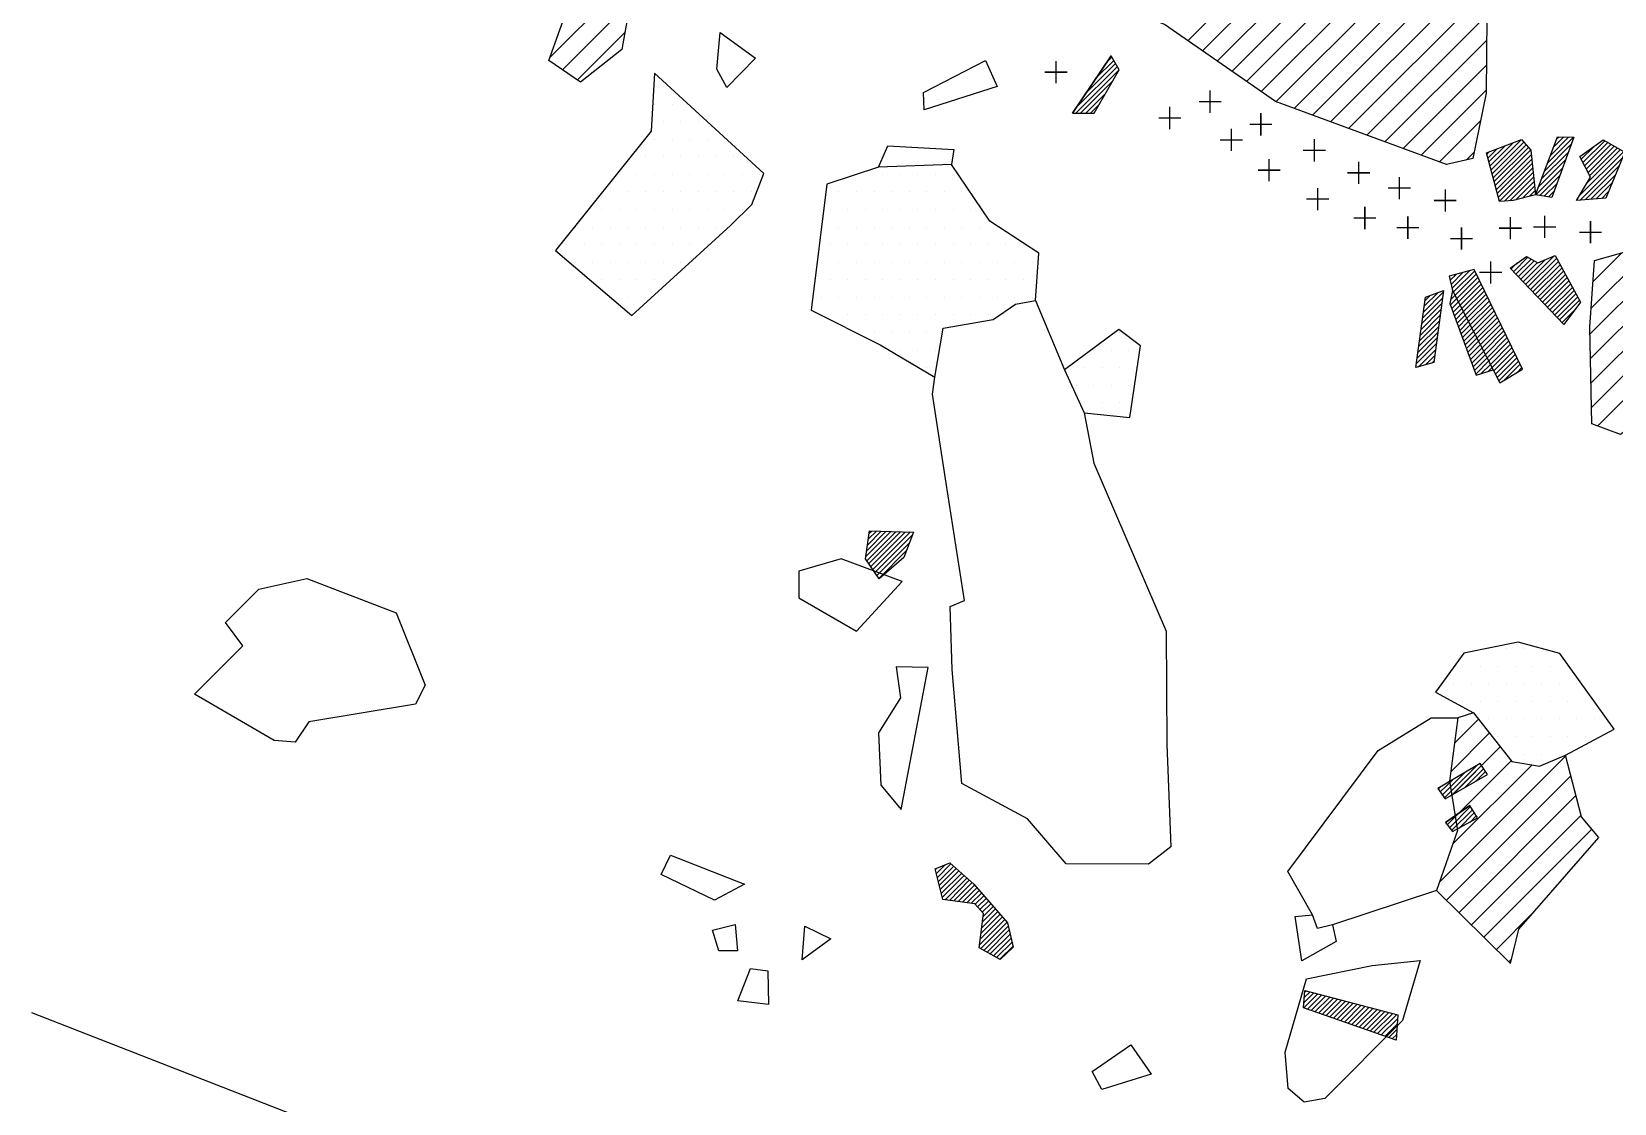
# Model space of a CAD drawing. Header units: metres. Extents: x -203 to 57, y -1987 to -1480.
# Drawn here: x -197.4 to -84.8, y -1864.9 to -1788.6 of the extents above; entities that cross this region are included whole.
import ezdxf

# ---------------------------------------------------------------- set-up
doc = ezdxf.new("R2010")
doc.units = ezdxf.units.M
doc.header["$LTSCALE"] = 25
doc.header["$MEASUREMENT"] = 0
doc.layers.get('0').update_dxf_attribs({"linetype": 'CONTINUOUS'})
for name, color, linetype in [('BEFUND', 1, 'CONTINUOUS'), ('FEUER', 1, 'CONTINUOUS'), ('KNOCHEN', 2, 'CONTINUOUS'), ('KNOCHENSCHRAFF', 2, 'CONTINUOUS'), ('STEINE', 4, 'CONTINUOUS'), ('STEINESCHRAFF', 4, 'CONTINUOUS')]:
    doc.layers.add(name, color=color, linetype=linetype)

# ---------------------------------------------------------------- blocks, each defined once
blk = doc.blocks.new('*X3')
at = {"color": 0}
for p, q in [((-152.5, -1792.5), (-152.5, -1792.5)), ((-153.125, -1793.75), (-153.125, -1793.75)), ((-151.875, -1793.75), (-151.875, -1793.75)), ((-152.5, -1795), (-152.5, -1795)), ((-151.25, -1795), (-151.25, -1795)), ((-150, -1795), (-150, -1795)), ((-153.125, -1796.25), (-153.125, -1796.25)), ((-151.875, -1796.25), (-151.875, -1796.25)), ((-150.625, -1796.25), (-150.625, -1796.25)), ((-149.375, -1796.25), (-149.375, -1796.25)), ((-148.125, -1796.25), (-148.125, -1796.25)), ((-153.75, -1797.5), (-153.75, -1797.5)), ((-152.5, -1797.5), (-152.5, -1797.5)), ((-151.25, -1797.5), (-151.25, -1797.5)), ((-150, -1797.5), (-150, -1797.5)), ((-148.75, -1797.5), (-148.75, -1797.5)), ((-147.5, -1797.5), (-147.5, -1797.5)), ((-155.625, -1798.75), (-155.625, -1798.75)), ((-154.375, -1798.75), (-154.375, -1798.75)), ((-153.125, -1798.75), (-153.125, -1798.75)), ((-151.875, -1798.75), (-151.875, -1798.75)), ((-150.625, -1798.75), (-150.625, -1798.75)), ((-149.375, -1798.75), (-149.375, -1798.75)), ((-148.125, -1798.75), (-148.125, -1798.75)), ((-146.875, -1798.75), (-146.875, -1798.75)), ((-145.625, -1798.75), (-145.625, -1798.75)), ((-138.125, -1798.75), (-138.125, -1798.75)), ((-136.875, -1798.75), (-136.875, -1798.75)), ((-135.625, -1798.75), (-135.625, -1798.75)), ((-134.375, -1798.75), (-134.375, -1798.75)), ((-133.125, -1798.75), (-133.125, -1798.75)), ((-131.875, -1798.75), (-131.875, -1798.75)), ((-156.25, -1800), (-156.25, -1800)), ((-155, -1800), (-155, -1800)), ((-153.75, -1800), (-153.75, -1800)), ((-152.5, -1800), (-152.5, -1800)), ((-151.25, -1800), (-151.25, -1800)), ((-150, -1800), (-150, -1800)), ((-148.75, -1800), (-148.75, -1800)), ((-147.5, -1800), (-147.5, -1800)), ((-146.25, -1800), (-146.25, -1800)), ((-140, -1800), (-140, -1800)), ((-138.75, -1800), (-138.75, -1800)), ((-137.5, -1800), (-137.5, -1800)), ((-136.25, -1800), (-136.25, -1800)), ((-135, -1800), (-135, -1800)), ((-133.75, -1800), (-133.75, -1800)), ((-132.5, -1800), (-132.5, -1800)), ((-131.25, -1800), (-131.25, -1800)), ((-156.875, -1801.25), (-156.875, -1801.25)), ((-155.625, -1801.25), (-155.625, -1801.25)), ((-154.375, -1801.25), (-154.375, -1801.25)), ((-153.125, -1801.25), (-153.125, -1801.25)), ((-151.875, -1801.25), (-151.875, -1801.25)), ((-150.625, -1801.25), (-150.625, -1801.25)), ((-149.375, -1801.25), (-149.375, -1801.25)), ((-148.125, -1801.25), (-148.125, -1801.25)), ((-146.875, -1801.25), (-146.875, -1801.25)), ((-140.625, -1801.25), (-140.625, -1801.25)), ((-139.375, -1801.25), (-139.375, -1801.25)), ((-138.125, -1801.25), (-138.125, -1801.25)), ((-136.875, -1801.25), (-136.875, -1801.25)), ((-135.625, -1801.25), (-135.625, -1801.25)), ((-134.375, -1801.25), (-134.375, -1801.25)), ((-133.125, -1801.25), (-133.125, -1801.25)), ((-131.875, -1801.25), (-131.875, -1801.25)), ((-130.625, -1801.25), (-130.625, -1801.25)), ((-158.75, -1802.5), (-158.75, -1802.5)), ((-157.5, -1802.5), (-157.5, -1802.5)), ((-156.25, -1802.5), (-156.25, -1802.5)), ((-155, -1802.5), (-155, -1802.5)), ((-153.75, -1802.5), (-153.75, -1802.5)), ((-152.5, -1802.5), (-152.5, -1802.5)), ((-151.25, -1802.5), (-151.25, -1802.5)), ((-150, -1802.5), (-150, -1802.5)), ((-148.75, -1802.5), (-148.75, -1802.5)), ((-140, -1802.5), (-140, -1802.5)), ((-138.75, -1802.5), (-138.75, -1802.5)), ((-137.5, -1802.5), (-137.5, -1802.5)), ((-136.25, -1802.5), (-136.25, -1802.5)), ((-135, -1802.5), (-135, -1802.5)), ((-133.75, -1802.5), (-133.75, -1802.5)), ((-132.5, -1802.5), (-132.5, -1802.5)), ((-131.25, -1802.5), (-131.25, -1802.5)), ((-130, -1802.5), (-130, -1802.5)), ((-128.75, -1802.5), (-128.75, -1802.5)), ((-159.375, -1803.75), (-159.375, -1803.75)), ((-158.125, -1803.75), (-158.125, -1803.75)), ((-156.875, -1803.75), (-156.875, -1803.75)), ((-155.625, -1803.75), (-155.625, -1803.75)), ((-154.375, -1803.75), (-154.375, -1803.75)), ((-153.125, -1803.75), (-153.125, -1803.75)), ((-151.875, -1803.75), (-151.875, -1803.75)), ((-150.625, -1803.75), (-150.625, -1803.75)), ((-149.375, -1803.75), (-149.375, -1803.75)), ((-140.625, -1803.75), (-140.625, -1803.75)), ((-139.375, -1803.75), (-139.375, -1803.75)), ((-138.125, -1803.75), (-138.125, -1803.75)), ((-136.875, -1803.75), (-136.875, -1803.75)), ((-135.625, -1803.75), (-135.625, -1803.75)), ((-134.375, -1803.75), (-134.375, -1803.75)), ((-133.125, -1803.75), (-133.125, -1803.75)), ((-131.875, -1803.75), (-131.875, -1803.75)), ((-130.625, -1803.75), (-130.625, -1803.75)), ((-129.375, -1803.75), (-129.375, -1803.75)), ((-128.125, -1803.75), (-128.125, -1803.75)), ((-126.875, -1803.75), (-126.875, -1803.75)), ((-158.75, -1805), (-158.75, -1805)), ((-157.5, -1805), (-157.5, -1805)), ((-156.25, -1805), (-156.25, -1805)), ((-155, -1805), (-155, -1805)), ((-153.75, -1805), (-153.75, -1805)), ((-152.5, -1805), (-152.5, -1805)), ((-151.25, -1805), (-151.25, -1805)), ((-141.25, -1805), (-141.25, -1805)), ((-140, -1805), (-140, -1805)), ((-138.75, -1805), (-138.75, -1805)), ((-137.5, -1805), (-137.5, -1805)), ((-136.25, -1805), (-136.25, -1805)), ((-135, -1805), (-135, -1805)), ((-133.75, -1805), (-133.75, -1805)), ((-132.5, -1805), (-132.5, -1805)), ((-131.25, -1805), (-131.25, -1805)), ((-130, -1805), (-130, -1805)), ((-128.75, -1805), (-128.75, -1805)), ((-127.5, -1805), (-127.5, -1805)), ((-126.25, -1805), (-126.25, -1805)), ((-156.875, -1806.25), (-156.875, -1806.25)), ((-155.625, -1806.25), (-155.625, -1806.25)), ((-154.375, -1806.25), (-154.375, -1806.25)), ((-153.125, -1806.25), (-153.125, -1806.25)), ((-140.625, -1806.25), (-140.625, -1806.25)), ((-139.375, -1806.25), (-139.375, -1806.25)), ((-138.125, -1806.25), (-138.125, -1806.25)), ((-136.875, -1806.25), (-136.875, -1806.25)), ((-135.625, -1806.25), (-135.625, -1806.25)), ((-134.375, -1806.25), (-134.375, -1806.25)), ((-133.125, -1806.25), (-133.125, -1806.25)), ((-131.875, -1806.25), (-131.875, -1806.25)), ((-130.625, -1806.25), (-130.625, -1806.25)), ((-129.375, -1806.25), (-129.375, -1806.25)), ((-128.125, -1806.25), (-128.125, -1806.25)), ((-126.875, -1806.25), (-126.875, -1806.25)), ((-155, -1807.5), (-155, -1807.5)), ((-153.75, -1807.5), (-153.75, -1807.5)), ((-141.25, -1807.5), (-141.25, -1807.5)), ((-140, -1807.5), (-140, -1807.5)), ((-138.75, -1807.5), (-138.75, -1807.5)), ((-137.5, -1807.5), (-137.5, -1807.5)), ((-136.25, -1807.5), (-136.25, -1807.5)), ((-135, -1807.5), (-135, -1807.5)), ((-133.75, -1807.5), (-133.75, -1807.5)), ((-132.5, -1807.5), (-132.5, -1807.5)), ((-131.25, -1807.5), (-131.25, -1807.5)), ((-130, -1807.5), (-130, -1807.5)), ((-128.75, -1807.5), (-128.75, -1807.5)), ((-127.5, -1807.5), (-127.5, -1807.5)), ((-126.25, -1807.5), (-126.25, -1807.5)), ((-140.625, -1808.75), (-140.625, -1808.75)), ((-139.375, -1808.75), (-139.375, -1808.75)), ((-138.125, -1808.75), (-138.125, -1808.75)), ((-136.875, -1808.75), (-136.875, -1808.75)), ((-135.625, -1808.75), (-135.625, -1808.75)), ((-134.375, -1808.75), (-134.375, -1808.75)), ((-133.125, -1808.75), (-133.125, -1808.75)), ((-131.875, -1808.75), (-131.875, -1808.75)), ((-130.625, -1808.75), (-130.625, -1808.75)), ((-129.375, -1808.75), (-129.375, -1808.75)), ((-138.75, -1810), (-138.75, -1810)), ((-137.5, -1810), (-137.5, -1810)), ((-136.25, -1810), (-136.25, -1810)), ((-135, -1810), (-135, -1810)), ((-133.75, -1810), (-133.75, -1810)), ((-120, -1810), (-120, -1810)), ((-135.625, -1811.25), (-135.625, -1811.25)), ((-134.375, -1811.25), (-134.375, -1811.25)), ((-133.125, -1811.25), (-133.125, -1811.25)), ((-121.875, -1811.25), (-121.875, -1811.25)), ((-120.625, -1811.25), (-120.625, -1811.25)), ((-119.375, -1811.25), (-119.375, -1811.25)), ((-133.75, -1812.5), (-133.75, -1812.5)), ((-122.5, -1812.5), (-122.5, -1812.5)), ((-121.25, -1812.5), (-121.25, -1812.5)), ((-120, -1812.5), (-120, -1812.5)), ((-123.125, -1813.75), (-123.125, -1813.75)), ((-121.875, -1813.75), (-121.875, -1813.75)), ((-120.625, -1813.75), (-120.625, -1813.75)), ((-119.375, -1813.75), (-119.375, -1813.75)), ((-122.5, -1815), (-122.5, -1815)), ((-121.25, -1815), (-121.25, -1815)), ((-120, -1815), (-120, -1815)), ((-93.75, -1832.5), (-93.75, -1832.5)), ((-92.5, -1832.5), (-92.5, -1832.5)), ((-91.25, -1832.5), (-91.25, -1832.5)), ((-90, -1832.5), (-90, -1832.5)), ((-95.625, -1833.75), (-95.625, -1833.75)), ((-94.375, -1833.75), (-94.375, -1833.75)), ((-93.125, -1833.75), (-93.125, -1833.75)), ((-91.875, -1833.75), (-91.875, -1833.75)), ((-90.625, -1833.75), (-90.625, -1833.75)), ((-89.375, -1833.75), (-89.375, -1833.75)), ((-88.125, -1833.75), (-88.125, -1833.75)), ((-96.25, -1835), (-96.25, -1835)), ((-95, -1835), (-95, -1835)), ((-93.75, -1835), (-93.75, -1835)), ((-92.5, -1835), (-92.5, -1835)), ((-91.25, -1835), (-91.25, -1835)), ((-90, -1835), (-90, -1835)), ((-88.75, -1835), (-88.75, -1835)), ((-87.5, -1835), (-87.5, -1835)), ((-95.625, -1836.25), (-95.625, -1836.25)), ((-94.375, -1836.25), (-94.375, -1836.25)), ((-93.125, -1836.25), (-93.125, -1836.25)), ((-91.875, -1836.25), (-91.875, -1836.25)), ((-90.625, -1836.25), (-90.625, -1836.25)), ((-89.375, -1836.25), (-89.375, -1836.25)), ((-88.125, -1836.25), (-88.125, -1836.25)), ((-86.875, -1836.25), (-86.875, -1836.25)), ((-93.75, -1837.5), (-93.75, -1837.5)), ((-92.5, -1837.5), (-92.5, -1837.5)), ((-91.25, -1837.5), (-91.25, -1837.5)), ((-90, -1837.5), (-90, -1837.5)), ((-88.75, -1837.5), (-88.75, -1837.5)), ((-87.5, -1837.5), (-87.5, -1837.5)), ((-86.25, -1837.5), (-86.25, -1837.5)), ((-93.125, -1838.75), (-93.125, -1838.75)), ((-91.875, -1838.75), (-91.875, -1838.75)), ((-90.625, -1838.75), (-90.625, -1838.75)), ((-89.375, -1838.75), (-89.375, -1838.75)), ((-88.125, -1838.75), (-88.125, -1838.75)), ((-86.875, -1838.75), (-86.875, -1838.75)), ((-92.5, -1840), (-92.5, -1840)), ((-91.25, -1840), (-91.25, -1840)), ((-90, -1840), (-90, -1840)), ((-88.75, -1840), (-88.75, -1840))]:
    blk.add_line(p, q, dxfattribs=at)
blk = doc.blocks.new('*X13')
at = {"color": 0}
for p, q in [((-120.98, -1790.81), (-120.58, -1790.41)), ((-123.15, -1794.4), (-120.07, -1791.32)), ((-123.11, -1794), (-120.2, -1791.09)), ((-122.4, -1792.94), (-120.33, -1790.87)), ((-121.69, -1791.88), (-120.45, -1790.64)), ((-122.8, -1794.4), (-120.55, -1792.15)), ((-122.44, -1794.4), (-121.04, -1792.99)), ((-122.09, -1794.39), (-121.52, -1793.83)), ((-89.6, -1797.97), (-87.74, -1796.11)), ((-89.38, -1797.4), (-88.08, -1796.1)), ((-89.17, -1796.83), (-88.42, -1796.08)), ((-88.96, -1796.27), (-88.76, -1796.07)), ((-93.9, -1797.32), (-93.71, -1797.13)), ((-93.82, -1797.6), (-93.15, -1796.92)), ((-93.75, -1797.87), (-92.59, -1796.71)), ((-93.67, -1798.15), (-92.02, -1796.5)), ((-93.6, -1798.43), (-91.46, -1796.29)), ((-93.52, -1798.71), (-91.27, -1796.46)), ((-93.45, -1798.99), (-91.11, -1796.65)), ((-93.37, -1799.27), (-90.94, -1796.84)), ((-93.3, -1799.54), (-90.78, -1797.03)), ((-90.03, -1799.1), (-88.09, -1797.17)), ((-89.81, -1798.54), (-87.89, -1796.61)), ((-87.37, -1800.33), (-84.16, -1797.12)), ((-87.19, -1797.68), (-86.29, -1796.78)), ((-87.07, -1797.91), (-85.51, -1796.36)), ((-86.95, -1798.15), (-85.29, -1796.49)), ((-86.83, -1798.38), (-85.06, -1796.61)), ((-86.8, -1799.41), (-84.38, -1796.99)), ((-86.7, -1798.61), (-84.84, -1796.74)), ((-86.58, -1798.84), (-84.61, -1796.87)), ((-93.22, -1799.82), (-90.73, -1797.34)), ((-93.15, -1800.1), (-90.7, -1797.66)), ((-93.07, -1800.38), (-90.67, -1797.98)), ((-93, -1800.66), (-90.64, -1798.3)), ((-90.42, -1800.21), (-88.5, -1798.28)), ((-90.24, -1799.67), (-88.29, -1797.72)), ((-87.26, -1800.58), (-84.25, -1797.57)), ((-86.87, -1800.55), (-84.5, -1798.17)), ((-92.64, -1800.66), (-90.6, -1798.62)), ((-92.27, -1800.64), (-90.57, -1798.94)), ((-91.85, -1800.58), (-90.54, -1799.26)), ((-90.12, -1800.26), (-88.7, -1798.83)), ((-89.82, -1800.31), (-88.9, -1799.39)), ((-86.49, -1800.52), (-84.75, -1798.78)), ((-86.11, -1800.49), (-85, -1799.38)), ((-91.37, -1800.45), (-90.5, -1799.58)), ((-90.89, -1800.32), (-90.47, -1799.9)), ((-89.52, -1800.36), (-89.1, -1799.95)), ((-85.72, -1800.46), (-85.26, -1799.99)), ((-92.18, -1805.5), (-91.73, -1805.05)), ((-92, -1805.68), (-90.98, -1804.65)), ((-91.83, -1805.86), (-90.75, -1804.78)), ((-91.66, -1806.04), (-90.53, -1804.91)), ((-91.48, -1806.22), (-90.3, -1805.03)), ((-91.31, -1806.4), (-89.74, -1804.83)), ((-91.14, -1806.58), (-89.13, -1804.57)), ((-90.97, -1806.76), (-88.94, -1804.73)), ((-90.79, -1806.94), (-88.81, -1804.96)), ((-96.58, -1806.01), (-96.56, -1805.99)), ((-96.51, -1806.29), (-96.08, -1805.87)), ((-96.44, -1806.58), (-95.61, -1805.74)), ((-96.37, -1806.86), (-95.13, -1805.62)), ((-96.27, -1807.12), (-94.76, -1805.61)), ((-96.15, -1807.35), (-94.65, -1805.85)), ((-96.04, -1807.59), (-94.53, -1806.08)), ((-90.62, -1807.12), (-88.69, -1805.19)), ((-90.45, -1807.3), (-88.56, -1805.42)), ((-90.27, -1807.48), (-88.44, -1805.65)), ((-90.1, -1807.66), (-88.31, -1805.87)), ((-89.93, -1807.84), (-88.19, -1806.1)), ((-98.41, -1808.55), (-97, -1807.14)), ((-98.35, -1808.13), (-97.38, -1807.17)), ((-98.29, -1807.72), (-97.94, -1807.37)), ((-96.47, -1807.66), (-96.15, -1807.35)), ((-96.37, -1807.21), (-96.27, -1807.12)), ((-95.92, -1807.82), (-94.42, -1806.32)), ((-95.8, -1808.06), (-94.3, -1806.56)), ((-95.68, -1808.29), (-94.18, -1806.8)), ((-95.56, -1808.52), (-94.07, -1807.04)), ((-95.44, -1808.76), (-93.95, -1807.27)), ((-89.75, -1808.02), (-88.06, -1806.33)), ((-89.58, -1808.2), (-87.94, -1806.56)), ((-89.41, -1808.38), (-87.81, -1806.79)), ((-89.23, -1808.56), (-87.69, -1807.02)), ((-89.06, -1808.75), (-87.56, -1807.25)), ((-98.58, -1809.78), (-97.17, -1808.37)), ((-98.52, -1809.37), (-97.12, -1807.96)), ((-98.46, -1808.96), (-97.06, -1807.55)), ((-96.49, -1808.04), (-96.04, -1807.59)), ((-96.39, -1808.3), (-95.92, -1807.82)), ((-96.3, -1808.56), (-95.8, -1808.06)), ((-96.2, -1808.82), (-95.68, -1808.29)), ((-96.11, -1809.08), (-95.56, -1808.52)), ((-95.32, -1808.99), (-93.84, -1807.51)), ((-95.2, -1809.23), (-93.72, -1807.75)), ((-95.08, -1809.46), (-93.6, -1807.99)), ((-94.96, -1809.69), (-93.49, -1808.22)), ((-94.84, -1809.93), (-93.37, -1808.46)), ((-88.89, -1808.93), (-87.44, -1807.48)), ((-88.72, -1809.11), (-87.31, -1807.71)), ((-88.54, -1809.29), (-87.64, -1808.38)), ((-98.75, -1811.01), (-97.34, -1809.59)), ((-98.69, -1810.6), (-97.28, -1809.19)), ((-98.63, -1810.19), (-97.23, -1808.78)), ((-96.01, -1809.33), (-95.44, -1808.76)), ((-95.92, -1809.59), (-95.32, -1808.99)), ((-95.83, -1809.85), (-95.2, -1809.23)), ((-95.73, -1810.11), (-95.08, -1809.46)), ((-94.72, -1810.16), (-93.26, -1808.7)), ((-94.6, -1810.4), (-93.14, -1808.94)), ((-94.48, -1810.63), (-93.03, -1809.17)), ((-94.36, -1810.86), (-92.91, -1809.41)), ((-94.24, -1811.1), (-92.79, -1809.65)), ((-98.86, -1811.83), (-97.45, -1810.41)), ((-98.8, -1811.42), (-97.39, -1810)), ((-95.64, -1810.37), (-94.96, -1809.69)), ((-95.54, -1810.63), (-94.84, -1809.93)), ((-95.45, -1810.89), (-94.72, -1810.16)), ((-95.35, -1811.15), (-94.6, -1810.4)), ((-95.26, -1811.41), (-94.48, -1810.63)), ((-94.12, -1811.33), (-92.68, -1809.89)), ((-94, -1811.57), (-92.56, -1810.12)), ((-93.88, -1811.8), (-92.45, -1810.36)), ((-93.76, -1812.03), (-92.33, -1810.6)), ((-98.92, -1812.24), (-97.5, -1810.82)), ((-98.76, -1812.44), (-97.56, -1811.23)), ((-98.27, -1812.3), (-97.61, -1811.64)), ((-95.16, -1811.66), (-94.36, -1810.86)), ((-95.07, -1811.92), (-94.24, -1811.1)), ((-94.97, -1812.18), (-94.12, -1811.33)), ((-94.88, -1812.44), (-94, -1811.57)), ((-94.78, -1812.7), (-93.88, -1811.8)), ((-93.64, -1812.27), (-92.21, -1810.84)), ((-93.53, -1812.5), (-92.1, -1811.07)), ((-93.41, -1812.74), (-91.98, -1811.31)), ((-93.29, -1812.97), (-91.87, -1811.55)), ((-93.17, -1813.21), (-91.75, -1811.79)), ((-97.78, -1812.16), (-97.67, -1812.05)), ((-94.69, -1812.96), (-93.76, -1812.03)), ((-94.3, -1812.92), (-93.64, -1812.27)), ((-93.8, -1812.77), (-93.53, -1812.5)), ((-93.05, -1813.44), (-91.63, -1812.02)), ((-92.63, -1813.38), (-91.52, -1812.26)), ((-91.75, -1812.85), (-91.4, -1812.5)), ((-138.08, -1825.94), (-136.31, -1824.17)), ((-138.02, -1825.54), (-136.65, -1824.16)), ((-138.02, -1826.24), (-135.96, -1824.18)), ((-137.97, -1825.13), (-136.99, -1824.15)), ((-137.91, -1824.72), (-137.33, -1824.14)), ((-137.88, -1826.45), (-135.62, -1824.19)), ((-137.86, -1824.31), (-137.68, -1824.13)), ((-137.73, -1826.66), (-135.28, -1824.2)), ((-137.59, -1826.87), (-134.94, -1824.21)), ((-137.45, -1827.08), (-134.77, -1824.4)), ((-137.31, -1827.29), (-134.97, -1824.96)), ((-137.16, -1827.5), (-135.18, -1825.52)), ((-96.92, -1843.12), (-94.61, -1840.81)), ((-96.33, -1842.88), (-94.27, -1840.82)), ((-95.49, -1842.4), (-94.13, -1841.04)), ((-97.21, -1842.7), (-96.35, -1841.85)), ((-97.06, -1842.91), (-95.48, -1841.33)), ((-94.65, -1841.91), (-93.99, -1841.25)), ((-97.35, -1842.49), (-97.23, -1842.36)), ((-96.72, -1845.04), (-95.88, -1844.2)), ((-96.56, -1845.24), (-95.07, -1843.74)), ((-96.41, -1845.43), (-94.93, -1843.96)), ((-95.9, -1845.29), (-94.8, -1844.18)), ((-95.12, -1844.86), (-94.66, -1844.39)), ((-133.06, -1848.5), (-132.45, -1847.89)), ((-132.99, -1848.79), (-132.03, -1847.82)), ((-133.13, -1848.22), (-133.04, -1848.12)), ((-132.92, -1849.07), (-131.84, -1847.99)), ((-132.86, -1849.36), (-131.65, -1848.15)), ((-132.79, -1849.64), (-131.47, -1848.32)), ((-132.72, -1849.93), (-131.28, -1848.49)), ((-132.65, -1850.21), (-131.09, -1848.65)), ((-132.45, -1850.37), (-130.9, -1848.82)), ((-132.14, -1850.41), (-130.72, -1848.98)), ((-131.83, -1850.45), (-130.53, -1849.15)), ((-131.52, -1850.5), (-130.35, -1849.32)), ((-131.21, -1850.54), (-130.18, -1849.51)), ((-130.9, -1850.58), (-130.02, -1849.7)), ((-130.59, -1850.62), (-129.85, -1849.89)), ((-130.3, -1850.69), (-129.69, -1850.08)), ((-130.13, -1850.88), (-129.53, -1850.27)), ((-129.97, -1851.06), (-129.36, -1850.46)), ((-129.84, -1852.36), (-128.71, -1851.22)), ((-129.8, -1851.25), (-129.2, -1850.65)), ((-129.79, -1851.95), (-128.87, -1851.03)), ((-129.74, -1851.55), (-129.03, -1850.84)), ((-130, -1853.57), (-128.21, -1851.79)), ((-129.95, -1853.17), (-128.38, -1851.6)), ((-129.92, -1853.85), (-128.05, -1851.98)), ((-129.89, -1852.76), (-128.54, -1851.41)), ((-129.69, -1853.97), (-127.96, -1852.24)), ((-129.46, -1854.1), (-127.89, -1852.52)), ((-129.23, -1854.22), (-127.82, -1852.81)), ((-129.01, -1854.35), (-127.75, -1853.09)), ((-128.78, -1854.47), (-127.68, -1853.38)), ((-128.55, -1854.6), (-127.61, -1853.66)), ((-106.89, -1857.33), (-106.48, -1856.92)), ((-106.87, -1856.95), (-106.76, -1856.85)), ((-106.92, -1858.07), (-105.92, -1857.07)), ((-106.91, -1857.71), (-106.2, -1856.99)), ((-106.66, -1858.16), (-105.64, -1857.14)), ((-106.4, -1858.25), (-105.36, -1857.21)), ((-106.13, -1858.34), (-105.08, -1857.29)), ((-105.87, -1858.43), (-104.8, -1857.36)), ((-105.61, -1858.53), (-104.52, -1857.43)), ((-105.35, -1858.62), (-104.24, -1857.51)), ((-105.08, -1858.71), (-103.96, -1857.58)), ((-104.82, -1858.8), (-103.68, -1857.65)), ((-104.56, -1858.89), (-103.4, -1857.73)), ((-104.3, -1858.98), (-103.12, -1857.8)), ((-104.03, -1859.07), (-102.83, -1857.87)), ((-103.77, -1859.16), (-102.55, -1857.95)), ((-103.51, -1859.25), (-102.27, -1858.02)), ((-103.24, -1859.34), (-101.99, -1858.09)), ((-102.98, -1859.44), (-101.71, -1858.17)), ((-102.72, -1859.53), (-101.43, -1858.24)), ((-102.46, -1859.62), (-101.15, -1858.31)), ((-102.19, -1859.71), (-100.87, -1858.39)), ((-101.93, -1859.8), (-100.59, -1858.46)), ((-101.67, -1859.89), (-100.31, -1858.53)), ((-101.41, -1859.98), (-100.23, -1858.81)), ((-101.14, -1860.07), (-100.26, -1859.19)), ((-100.88, -1860.16), (-100.28, -1859.57)), ((-100.62, -1860.25), (-100.31, -1859.95)), ((-100.36, -1860.35), (-100.34, -1860.33))]:
    blk.add_line(p, q, dxfattribs=at)
blk = doc.blocks.new('*X52')
at = {"color": 0}
for p, q in [((-115.17, -1789.24), (-100.85, -1774.93)), ((-114.12, -1789.97), (-99.65, -1775.49)), ((-113.08, -1790.69), (-98.82, -1776.44)), ((-112.04, -1791.42), (-98, -1777.38)), ((-110.99, -1792.14), (-97.17, -1778.32)), ((-109.95, -1792.86), (-96.35, -1779.26)), ((-108.9, -1793.58), (-95.52, -1780.2)), ((-107.61, -1794.06), (-94.7, -1781.14)), ((-106.31, -1794.53), (-93.87, -1782.09)), ((-105.02, -1795.01), (-93.86, -1783.85)), ((-103.73, -1795.48), (-93.88, -1785.63)), ((-102.44, -1795.96), (-93.9, -1787.42)), ((-101.15, -1796.43), (-93.91, -1789.2)), ((-99.85, -1796.91), (-93.93, -1790.98)), ((-98.56, -1797.39), (-93.94, -1792.77)), ((-97.27, -1797.86), (-94.35, -1794.94)), ((-95.37, -1797.73), (-94.8, -1797.16)), ((-86.56, -1810.13), (-81.45, -1805.02)), ((-86.47, -1808.28), (-82.71, -1804.52)), ((-86.34, -1806.38), (-84.3, -1804.34)), ((-86.52, -1811.86), (-80.19, -1805.53)), ((-86.49, -1813.6), (-78.92, -1806.03)), ((-86.46, -1815.33), (-78.74, -1807.62)), ((-86.02, -1816.66), (-78.64, -1809.29)), ((-96.21, -1839.23), (-94.49, -1837.51)), ((-96.47, -1841.26), (-93.72, -1838.5)), ((-96.39, -1842.94), (-92.94, -1839.49)), ((-97.29, -1849.14), (-88.29, -1840.15)), ((-96.33, -1846.42), (-90.68, -1840.77)), ((-96.14, -1844.46), (-92.16, -1840.48)), ((-96.79, -1850.41), (-87.92, -1841.55)), ((-95.9, -1851.29), (-87.56, -1842.95)), ((-95, -1852.16), (-87.19, -1844.35)), ((-94.11, -1853.04), (-86.42, -1845.35)), ((-93.22, -1853.91), (-90.62, -1851.31)), ((-92.33, -1854.79), (-92.14, -1854.6))]:
    blk.add_line(p, q, dxfattribs=at)
blk = doc.blocks.new('*X53')
at = {"color": 0}
for p, q in [((-160.56, -1790.44), (-155.33, -1785.21)), ((-159.66, -1791.31), (-155.02, -1786.67)), ((-158.61, -1792.02), (-155.22, -1788.63))]:
    blk.add_line(p, q, dxfattribs=at)
blk = doc.blocks.new('LB')
at = {"layer": 'FEUER', "const_width": 0.1}
for points in [[(0, 0), (0, -1.6)], [(-0.8, -0.8), (0.8, -0.8)]]:
    blk.add_lwpolyline(points, dxfattribs=at)

msp = doc.modelspace()

# ---------------------------------------------------------------- linework, layer by layer
at = {"layer": 'BEFUND'}
msp.add_lwpolyline([(-197.44, -1858.39), (-176.48, -1866.58), (-156.98, -1879.91), (-146.37, -1881.44), (-139.4, -1888.59), (-129.57, -1897.2), (-125.77, -1901.71)], dxfattribs=at)
at = {"layer": 'KNOCHEN'}
for points in [[(-123.38, -1794.4), (-120.64, -1790.31), (-120.64, -1790.31), (-123.38, -1794.4), (-123.38, -1794.4), (-121.84, -1794.39), (-120.07, -1791.32), (-120.64, -1790.31)], [(-90.44, -1800.21), (-88.88, -1796.07), (-87.71, -1796.11), (-89.27, -1800.4), (-90.44, -1800.21)], [(-92.99, -1800.68), (-93.93, -1797.21), (-91.43, -1796.28), (-90.76, -1797.04), (-90.44, -1800.21), (-92.02, -1800.62), (-92.99, -1800.68)], [(-87.53, -1800.6), (-86.52, -1798.96), (-87.29, -1797.49), (-85.61, -1796.3), (-84.08, -1797.16), (-85.44, -1800.44), (-87.53, -1800.6)], [(-88.41, -1809.43), (-92.25, -1805.42), (-91.08, -1804.6), (-90.26, -1805.05), (-89.04, -1804.53), (-87.24, -1807.84), (-88.41, -1809.43)], [(-96.59, -1806), (-96.33, -1807.02), (-93.44, -1812.67), (-92.98, -1813.58), (-91.35, -1812.61), (-94.8, -1805.53), (-96.59, -1806)], [(-98.95, -1812.49), (-98.26, -1807.49), (-96.99, -1807.02), (-97.68, -1812.13), (-98.95, -1812.49)], [(-96.33, -1807.02), (-96.52, -1807.94), (-94.66, -1813.03), (-93.44, -1812.67)], [(-137.14, -1827.54), (-138.1, -1826.11), (-137.83, -1824.12), (-134.7, -1824.22), (-135.37, -1826.02), (-137.14, -1827.54)], [(-96.87, -1843.19), (-93.86, -1841.46), (-94.37, -1840.67), (-97.38, -1842.45), (-96.87, -1843.19)], [(-96.84, -1844.88), (-95.12, -1843.66), (-95.12, -1843.66), (-96.84, -1844.88), (-96.34, -1845.52), (-94.56, -1844.55), (-95.12, -1843.66)], [(-130.03, -1853.79), (-129.71, -1851.35), (-130.32, -1850.66), (-132.61, -1850.35), (-133.14, -1848.17), (-132.11, -1847.75), (-130.39, -1849.27), (-128.01, -1852.02), (-127.59, -1853.75), (-128.52, -1854.61), (-130.03, -1853.79)], [(-106.94, -1858.06), (-106.86, -1856.82), (-100.22, -1858.56), (-100.34, -1860.35), (-106.94, -1858.06)]]:
    msp.add_lwpolyline(points, dxfattribs=at)
at = {"layer": 'STEINE'}
for points in [[(-160.63, -1790.66), (-159.08, -1786.26), (-159.1, -1781.93), (-160.69, -1779.48), (-162.19, -1775.56), (-160.31, -1773.82), (-158.73, -1774.27), (-157.88, -1780.44), (-155.57, -1784.05), (-154.94, -1787.06), (-155.44, -1789.87), (-158.38, -1792.18), (-160.63, -1790.66)], [(-121.17, -1786.28), (-120.48, -1781.38), (-111.68, -1777.3), (-100.26, -1774.8), (-93.85, -1782.11), (-93.95, -1792.98), (-94.89, -1797.63), (-96.78, -1798.04), (-108.94, -1793.56), (-116.83, -1788.09), (-121.17, -1786.28)], [(-147.97, -1792.58), (-148.69, -1791.26), (-148.45, -1788.66), (-145.94, -1790.48), (-147.97, -1792.58)], [(-146.2, -1800.89), (-145.34, -1798.69), (-153.13, -1791.54), (-153.37, -1795.67), (-160.16, -1804.17), (-154.73, -1808.79), (-147.72, -1802.38), (-146.2, -1800.89)], [(-133.94, -1794.15), (-133.99, -1792.92), (-129.57, -1790.66), (-128.74, -1792.49), (-133.94, -1794.15)], [(-137.18, -1798.24), (-136.53, -1796.71), (-131.83, -1796.99), (-131.98, -1798.06)], [(-126.01, -1807.73), (-125.77, -1804.36), (-129.25, -1802.08), (-131.98, -1798.06), (-137.18, -1798.24), (-140.85, -1799.44), (-141.98, -1808.42), (-137.07, -1810.89), (-133.18, -1813.17)], [(-78.55, -1810.86), (-78.99, -1814.84), (-82.46, -1815.78), (-84.39, -1817.27), (-86.43, -1816.51), (-86.57, -1809.62), (-86.24, -1804.88), (-83.64, -1804.15), (-78.83, -1806.07), (-78.55, -1810.86)], [(-133.18, -1813.17), (-132.58, -1809.7), (-129.02, -1809.07), (-127.44, -1807.99), (-126.01, -1807.73), (-123.95, -1812.67), (-122.56, -1815.72), (-121.87, -1819.29), (-116.71, -1831.25), (-116.67, -1839.31), (-116.38, -1846.6), (-117.96, -1847.84), (-123.82, -1847.82), (-126.59, -1844.61), (-131.25, -1842.09), (-131.95, -1833.98), (-132.08, -1829.49), (-131.06, -1829.08), (-132.38, -1820.72), (-133.33, -1814.4), (-133.18, -1813.17)], [(-122.56, -1815.72), (-119.29, -1816.06), (-118.55, -1810.96), (-120.08, -1809.79), (-123.95, -1812.67)], [(-135.5, -1827.72), (-139.85, -1826.11), (-142.85, -1826.99), (-142.84, -1828.88), (-138.75, -1831.26), (-135.5, -1827.72)], [(-180.18, -1839.03), (-185.85, -1835.74), (-182.42, -1832.3), (-183.64, -1830.63), (-181.28, -1828.26), (-181.28, -1828.26), (-177.86, -1827.51), (-171.51, -1829.95), (-169.45, -1835.09), (-170.12, -1836.44), (-177.71, -1837.7), (-178.68, -1839.16), (-180.18, -1839.03)], [(-97.56, -1835.59), (-94.85, -1837.06), (-92.13, -1840.52), (-90.14, -1840.86), (-88.3, -1840.09), (-84.85, -1838.23), (-88.7, -1832.85), (-91.66, -1832.04), (-95.53, -1832.83), (-97.56, -1835.59)], [(-135.58, -1843.95), (-133.64, -1833.83), (-135.93, -1833.79), (-135.62, -1835.99), (-137.19, -1838.49), (-137.01, -1842.22), (-135.58, -1843.95)], [(-105.95, -1852.42), (-106.31, -1851.45), (-108.06, -1848.35), (-101.62, -1839.75), (-97.86, -1837.43), (-95.97, -1837.42), (-96.56, -1841.92), (-95.98, -1845.43), (-97.49, -1849.72), (-104.88, -1852.16), (-105.95, -1852.42)], [(-94.85, -1837.06), (-95.97, -1837.42)], [(-97.49, -1849.72), (-92.21, -1854.9), (-91.61, -1852.45), (-85.93, -1845.94), (-87.16, -1844.47), (-88.3, -1840.09)], [(-148.86, -1850.39), (-152.64, -1848.57), (-151.99, -1847.19), (-146.72, -1849.26), (-148.86, -1850.39)], [(-148.54, -1854.01), (-149, -1852.53), (-147.37, -1852.12), (-147.21, -1854), (-148.54, -1854.01)], [(-142.61, -1854.64), (-142.61, -1854.64), (-142.42, -1852.24), (-140.58, -1853.15), (-142.61, -1854.64)], [(-104.88, -1852.16), (-104.62, -1853.33), (-107.06, -1854.72), (-107.53, -1851.56), (-106.31, -1851.45)], [(-106.74, -1855.99), (-102.06, -1855.05), (-98.64, -1854.68), (-99.89, -1858.97), (-105.43, -1864.51), (-106.9, -1864.77), (-108.03, -1863.81), (-108.25, -1861.21), (-106.74, -1855.99)], [(-145, -1857.82), (-147.19, -1857.57), (-146.28, -1855.27), (-145.06, -1855.42), (-145, -1857.82)], [(-121.3, -1863.87), (-121.97, -1862.6), (-119.22, -1860.7), (-117.78, -1862.78), (-121.3, -1863.87)]]:
    msp.add_lwpolyline(points, dxfattribs=at)

# ---------------------------------------------------------------- block references
at = {"layer": 'FEUER'}
for name, p in [('*X53', (0, 0)), ('*X52', (0, 0)), ('LB', (-124.55, -1790.68)), ('LB', (-113.59, -1792.78)), ('LB', (-116.46, -1793.94)), ('LB', (-109.98, -1794.39)), ('LB', (-112.08, -1795.5)), ('LB', (-106.17, -1796.24)), ('LB', (-109.39, -1797.65)), ('LB', (-103.02, -1797.84)), ('LB', (-100.12, -1798.93)), ('LB', (-105.94, -1799.71)), ('LB', (-96.86, -1799.81)), ('LB', (-102.58, -1801.06)), ('LB', (-99.52, -1801.74)), ('LB', (-92.23, -1801.78)), ('LB', (-89.78, -1801.69)), ('LB', (-95.7, -1802.52)), ('LB', (-86.52, -1802.07)), ('LB', (-93.63, -1804.93))]:
    msp.add_blockref(name, p, dxfattribs=at)
at = {"layer": 'KNOCHENSCHRAFF'}
msp.add_blockref('*X13', (0, 0), dxfattribs=at)
at = {"layer": 'STEINESCHRAFF'}
msp.add_blockref('*X3', (0, 0), dxfattribs=at)

doc.saveas('drawing.dxf')
